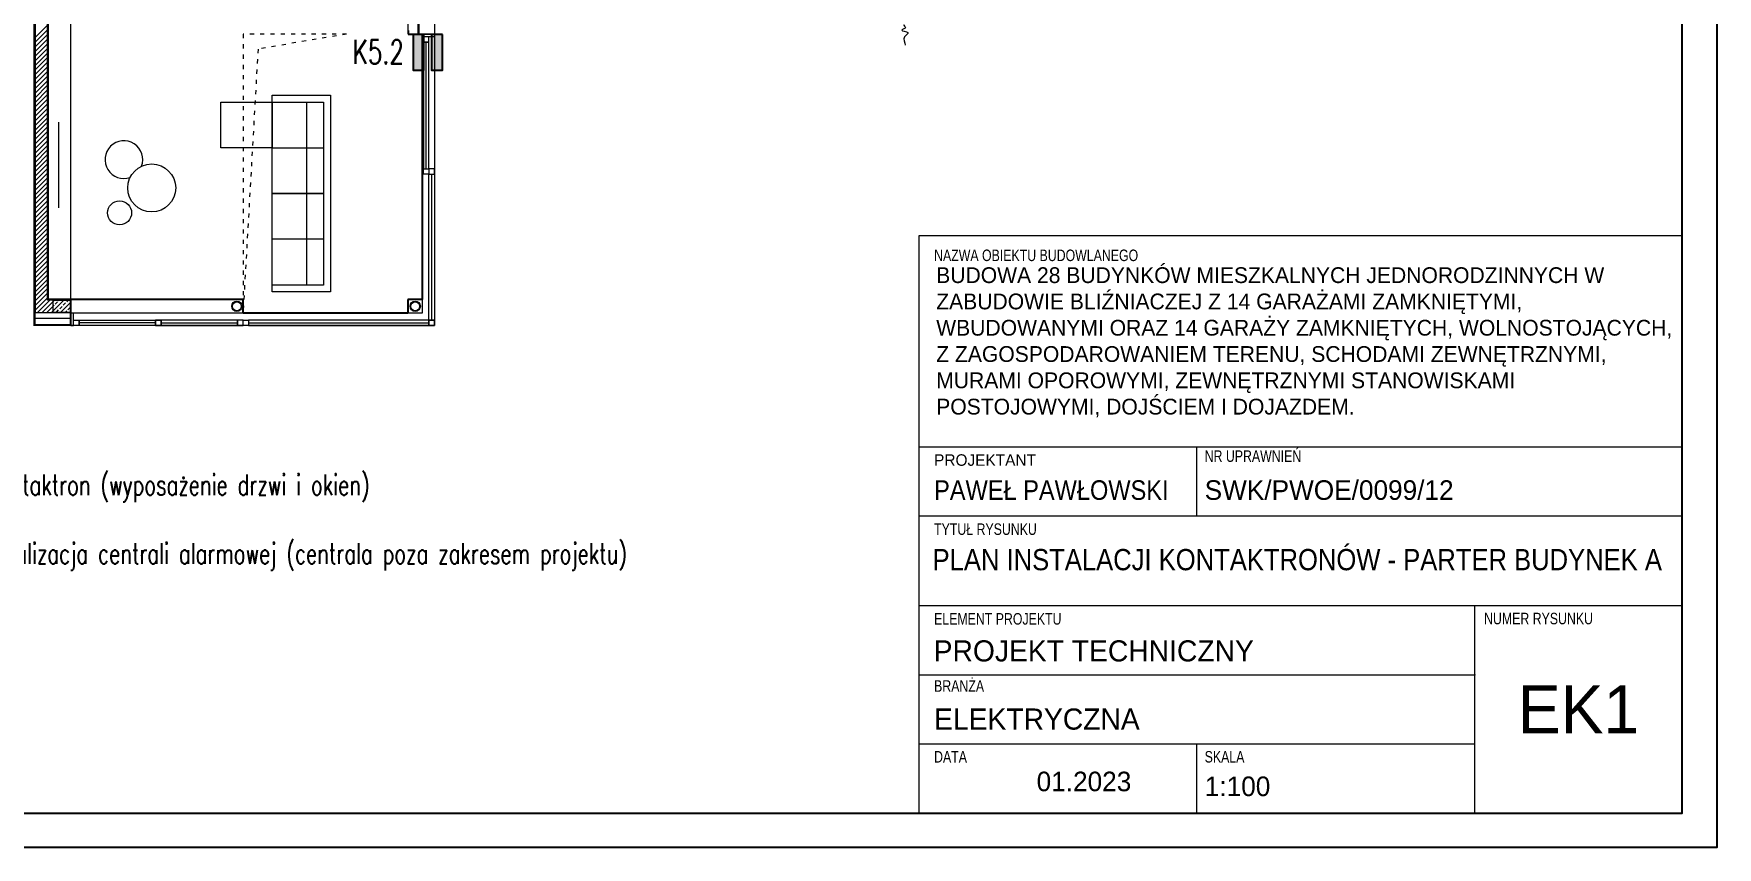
# Model space of a CAD drawing. Header units: millimetres. Extents: x 1780 to 154263, y -7240 to 17216.
# Drawn here: x 94372 to 96826, y 2310 to 3496 of the extents above; entities that cross this region are included whole.
import ezdxf

# ---------------------------------------------------------------- set-up
doc = ezdxf.new("R2010")
doc.units = ezdxf.units.MM
doc.linetypes.add('ACAD_ISO03W100', pattern=[30, 12, -18])
for name, color, linetype, lineweight in [('2d_SX_aranżacja niedrukowana', 191, 'Continuous', 5), ('2d_SX_gruba przekroje', 90, 'Continuous', 20), ('2d_SX_instalacje szkic - woda', 140, 'Continuous', 5), ('2d_SX_stolarka okienna', 5, 'Continuous', 5), ('2d_SX_szraf', 251, 'Continuous', 0), ('2d_SX_warstwy', 181, 'Continuous', 9), ('2d_SX_widok', 10, 'Continuous', 9)]:
    doc.layers.add(name, color=color, linetype=linetype, lineweight=lineweight)
doc.layers.add('2d_SX_powierzchnia', color=251, linetype='Continuous', plot=False)
doc.layers.add('2d_SX_rewizja 18 września', color=210, linetype='Continuous')
doc.layers.add('60 instalacje elektryka', color=10, linetype='Continuous')
doc.styles.add('OPIS', font='simplex.shx', dxfattribs={"width": 0.7, "height": 4})
doc.styles.add('superhelix', font='bahnschrift.ttf')
doc.linetypes.add('ZIGZAG', pattern='A,0.00254,-5.08,[131,ltypeshp.shx,S=5.08,R=0,X=-5.08,Y=0],-10.16,[131,ltypeshp.shx,S=5.08,R=180,X=5.08,Y=0],-5.08', length=20.32254)

# ---------------------------------------------------------------- blocks, each defined once
blk = doc.blocks.new('pdkld a1a2 k')
at = {"layer": '2d_SX_aranżacja niedrukowana', "color": 8}
for p, q in [((99470.1, -13124.4), (99470.1, -13530.4)), ((99503.1, -13530.4), (99503.1, -13124.4)), ((99721.6, -13309.4), (99721.6, -13242.7)), ((99721.6, -13242.7), (99796.6, -13242.7)), ((99796.6, -13519.4), (99796.6, -13232.7)), ((99796.6, -13232.7), (99881.6, -13232.7)), ((99796.6, -13242.7), (99796.6, -13309.4)), ((99796.6, -13242.7), (99846.6, -13242.7)), ((99796.6, -13376.1), (99796.6, -13242.7)), ((99796.6, -13242.7), (99871.6, -13242.7)), ((99796.6, -13509.4), (99796.6, -13242.7)), ((99796.6, -13242.7), (99871.6, -13242.7)), ((99846.6, -13242.7), (99846.6, -13509.4)), ((99871.6, -13242.7), (99871.6, -13376.1)), ((99871.6, -13242.7), (99871.6, -13509.4)), ((99881.6, -13232.7), (99881.6, -13519.4)), ((99485.1, -13271.9), (99485.1, -13396.8)), ((99796.6, -13309.4), (99721.6, -13309.4)), ((99796.6, -13376.1), (99796.6, -13309.4)), ((99796.6, -13309.4), (99871.6, -13309.4)), ((99871.6, -13309.4), (99871.6, -13376.1)), ((99871.6, -13376.1), (99796.6, -13376.1)), ((99871.6, -13376.1), (99796.6, -13376.1)), ((99796.6, -13442.7), (99796.6, -13376.1)), ((99796.6, -13376.1), (99871.6, -13376.1)), ((99871.6, -13376.1), (99871.6, -13442.7)), ((99871.6, -13442.7), (99796.6, -13442.7)), ((99871.6, -13509.4), (99796.6, -13509.4)), ((99881.6, -13519.4), (99796.6, -13519.4)), ((99470.1, -13530.4), (99503.1, -13530.4))]:
    blk.add_line(p, q, dxfattribs=at)
for centre, radius in [((99620.9, -13367.9), 35), ((99574.1, -13404.2), 17.5)]:
    blk.add_circle(centre, radius, dxfattribs=at)
blk.add_arc((99580.3, -13326.6), 27.5, 339.5637, 289.4994, dxfattribs=at)
at = {"layer": '2d_SX_gruba przekroje', "color": 8}
for p, q in [((99995.1, -13143.4), (99995.1, -13081.4)), ((99470.1, -13124.4), (99470.1, -13530.4)), ((100033.1, -13119.4), (100033.1, -13143.4)), ((100033.1, -13143.4), (99995.1, -13143.4)), ((99470.1, -13530.4), (99503.1, -13530.4)), ((99503.1, -13530.4), (99503.1, -13568.4)), ((99503.1, -13568.4), (99448.6, -13568.4))]:
    blk.add_line(p, q, dxfattribs=at)
for centre, radius in [((99745.1, -13540.4), 7.5), ((99745.1, -13540.4), 6.5), ((100005.1, -13540.4), 7.5), ((100005.1, -13540.4), 6.5)]:
    blk.add_circle(centre, radius, dxfattribs=at)
at = {"layer": '2d_SX_instalacje szkic - woda', "color": 8, "start_tangent": (-0.020138, -0.999797), "end_tangent": (0.22984, -0.973228)}
blk.add_spline([(100717.1, -13129.4), (100720.1, -13133.8), (100714.6, -13137.7), (100723.3, -13141.1), (100718.7, -13147.7), (100719.7, -13159.4)], degree=3, dxfattribs=at)
at = {"layer": '2d_SX_powierzchnia', "color": 8}
for p, q in [((99470.1, -13530.4), (99470.1, -13124.4)), ((99995.1, -13138.4), (99995.1, -13143.4)), ((99995.1, -13143.4), (100015.1, -13143.4)), ((100015.1, -13143.4), (100015.1, -13530.4)), ((99503.1, -13530.4), (99470.1, -13530.4)), ((99754.1, -13530.4), (99503.1, -13530.4)), ((99754.1, -13550.4), (99754.1, -13530.4)), ((99994.6, -13550.4), (99754.1, -13550.4)), ((100015.1, -13530.4), (99994.6, -13530.4)), ((99994.6, -13530.4), (99994.6, -13550.4))]:
    blk.add_line(p, q, dxfattribs=at)
at = {"layer": '2d_SX_stolarka okienna', "color": 8}
for p, q in [((100015.1, -13143.4), (100015.1, -13550.4)), ((100015.1, -13147.4), (100015.1, -13143.4)), ((100015.1, -13143.4), (100033.1, -13143.4)), ((100033.1, -13147.4), (100015.1, -13147.4)), ((100017.1, -13147.4), (100017.1, -13155.4)), ((100025.1, -13147.4), (100017.1, -13147.4)), ((100017.1, -13147.4), (100017.1, -13147.4)), ((100017.1, -13155.4), (100025.1, -13155.4)), ((100025.1, -13155.4), (100017.1, -13155.4)), ((100017.1, -13155.4), (100017.1, -13339.9)), ((100021.1, -13339.9), (100021.1, -13155.4)), ((100025.1, -13155.4), (100025.1, -13147.4)), ((100025.1, -13339.9), (100025.1, -13155.4)), ((100033.1, -13143.4), (100033.1, -13568.4)), ((100033.1, -13143.4), (100033.1, -13147.4)), ((100017.1, -13347.9), (100017.1, -13339.9)), ((100017.1, -13339.9), (100025.1, -13339.9)), ((100017.1, -13339.9), (100025.1, -13339.9)), ((100025.1, -13347.9), (100017.1, -13347.9)), ((100017.1, -13347.9), (100017.1, -13347.9)), ((100025.1, -13339.9), (100025.1, -13347.9)), ((100025.1, -13339.9), (100025.1, -13347.9)), ((100033.1, -13339.9), (100025.1, -13339.9)), ((100025.1, -13339.9), (100025.1, -13339.9)), ((100025.1, -13347.9), (100033.1, -13347.9)), ((100025.1, -13347.9), (100033.1, -13347.9)), ((100025.1, -13560.4), (100025.1, -13347.9)), ((100029.1, -13347.9), (100029.1, -13560.4)), ((100033.1, -13347.9), (100033.1, -13339.9)), ((100033.1, -13347.9), (100033.1, -13560.4)), ((100015.1, -13550.4), (99503.1, -13550.4)), ((99503.1, -13550.4), (99503.1, -13568.4)), ((99507.1, -13550.4), (99503.1, -13550.4)), ((99507.1, -13568.4), (99507.1, -13550.4)), ((100033.1, -13568.4), (99503.1, -13568.4)), ((99503.1, -13568.4), (99507.1, -13568.4)), ((99507.1, -13560.4), (99515.1, -13560.4)), ((99507.1, -13568.4), (99507.1, -13560.4)), ((99507.1, -13560.4), (99507.1, -13560.4)), ((99515.1, -13568.4), (99507.1, -13568.4)), ((99515.1, -13560.4), (99515.1, -13568.4)), ((99515.1, -13568.4), (99515.1, -13560.4)), ((99515.1, -13560.4), (99626.6, -13560.4)), ((99626.6, -13564.4), (99515.1, -13564.4)), ((99626.6, -13568.4), (99515.1, -13568.4)), ((99634.6, -13560.4), (99626.6, -13560.4)), ((99626.6, -13560.4), (99626.6, -13568.4)), ((99626.6, -13560.4), (99626.6, -13568.4)), ((99626.6, -13560.4), (99634.6, -13560.4)), ((99626.6, -13568.4), (99626.6, -13560.4)), ((99626.6, -13560.4), (99626.6, -13560.4)), ((99626.6, -13568.4), (99634.6, -13568.4)), ((99634.6, -13568.4), (99626.6, -13568.4)), ((99634.6, -13568.4), (99634.6, -13560.4)), ((99634.6, -13560.4), (99634.6, -13560.4)), ((99634.6, -13560.4), (99634.6, -13568.4)), ((99634.6, -13560.4), (99634.6, -13568.4)), ((99746.1, -13560.4), (99634.6, -13560.4)), ((99634.6, -13564.4), (99746.1, -13564.4)), ((99634.6, -13568.4), (99746.1, -13568.4)), ((99754.1, -13560.4), (99746.1, -13560.4)), ((99746.1, -13560.4), (99746.1, -13568.4)), ((99746.1, -13568.4), (99746.1, -13560.4)), ((99746.1, -13568.4), (99754.1, -13568.4)), ((99754.1, -13560.4), (99762.1, -13560.4)), ((99754.1, -13568.4), (99754.1, -13560.4)), ((99754.1, -13560.4), (99754.1, -13560.4)), ((99754.1, -13568.4), (99754.1, -13560.4)), ((99754.1, -13560.4), (99754.1, -13560.4)), ((99762.1, -13568.4), (99754.1, -13568.4)), ((99762.1, -13560.4), (99762.1, -13568.4)), ((99762.1, -13560.4), (99762.1, -13568.4)), ((100025.1, -13560.4), (99762.1, -13560.4)), ((99762.1, -13564.4), (100025.1, -13564.4)), ((99762.1, -13568.4), (100025.1, -13568.4)), ((100025.1, -13568.4), (100025.1, -13560.4)), ((100025.1, -13560.4), (100033.1, -13560.4)), ((100033.1, -13560.4), (100025.1, -13560.4)), ((100033.1, -13560.4), (100025.1, -13560.4)), ((100025.1, -13560.4), (100025.1, -13568.4)), ((100025.1, -13568.4), (100025.1, -13560.4)), ((100033.1, -13568.4), (100025.1, -13568.4)), ((100025.1, -13568.4), (100025.1, -13568.4)), ((100025.1, -13568.4), (100033.1, -13568.4)), ((100033.1, -13560.4), (100033.1, -13568.4)), ((100033.1, -13568.4), (100033.1, -13560.4)), ((100033.1, -13560.4), (100033.1, -13560.4))]:
    blk.add_line(p, q, dxfattribs=at)
at = {"layer": '2d_SX_szraf', "color": 8, "linetype": 'Continuous'}
for p, q in [((99451.1, -13148.7), (99469.1, -13130.7)), ((99451.1, -13155.4), (99469.1, -13137.4)), ((99451.1, -13162.1), (99469.1, -13144.1)), ((99451.1, -13168.9), (99469.1, -13150.9)), ((99451.1, -13175.6), (99469.1, -13157.6)), ((99451.1, -13182.3), (99469.1, -13164.3)), ((99451.1, -13189.1), (99469.1, -13171.1)), ((99451.1, -13195.8), (99469.1, -13177.8)), ((99451.1, -13202.5), (99469.1, -13184.5)), ((99451.1, -13209.3), (99469.1, -13191.3)), ((99451.1, -13216), (99469.1, -13198)), ((99451.1, -13222.8), (99469.1, -13204.8)), ((99451.1, -13229.5), (99469.1, -13211.5)), ((99451.1, -13236.2), (99469.1, -13218.2)), ((99451.1, -13243), (99469.1, -13225)), ((99451.1, -13249.7), (99469.1, -13231.7)), ((99451.1, -13256.4), (99469.1, -13238.4)), ((99451.1, -13263.2), (99469.1, -13245.2)), ((99451.1, -13269.9), (99469.1, -13251.9)), ((99451.1, -13276.6), (99469.1, -13258.6)), ((99451.1, -13283.4), (99469.1, -13265.4)), ((99451.1, -13290.1), (99469.1, -13272.1)), ((99451.1, -13296.8), (99469.1, -13278.8)), ((99451.1, -13303.6), (99469.1, -13285.6)), ((99451.1, -13310.3), (99469.1, -13292.3)), ((99451.1, -13317), (99469.1, -13299)), ((99451.1, -13323.8), (99469.1, -13305.8)), ((99451.1, -13330.5), (99469.1, -13312.5)), ((99451.1, -13337.3), (99469.1, -13319.3)), ((99451.1, -13344), (99469.1, -13326)), ((99451.1, -13350.7), (99469.1, -13332.7)), ((99451.1, -13357.5), (99469.1, -13339.5)), ((99451.1, -13364.2), (99469.1, -13346.2)), ((99451.1, -13370.9), (99469.1, -13352.9)), ((99451.1, -13377.7), (99469.1, -13359.7)), ((99451.1, -13384.4), (99469.1, -13366.4)), ((99451.1, -13391.1), (99469.1, -13373.1)), ((99451.1, -13397.9), (99469.1, -13379.9)), ((99451.1, -13404.6), (99469.1, -13386.6)), ((99451.1, -13411.3), (99469.1, -13393.3)), ((99451.1, -13418.1), (99469.1, -13400.1)), ((99451.1, -13424.8), (99469.1, -13406.8)), ((99451.1, -13431.5), (99469.1, -13413.5)), ((99451.1, -13438.3), (99469.1, -13420.3)), ((99451.1, -13445), (99469.1, -13427)), ((99451.1, -13451.7), (99469.1, -13433.7)), ((99451.1, -13458.5), (99469.1, -13440.5)), ((99451.1, -13465.2), (99469.1, -13447.2)), ((99451.1, -13472), (99469.1, -13454)), ((99451.1, -13478.7), (99469.1, -13460.7)), ((99451.1, -13485.4), (99469.1, -13467.4)), ((99451.1, -13492.2), (99469.1, -13474.2)), ((99451.1, -13498.9), (99469.1, -13480.9)), ((99451.1, -13505.6), (99469.1, -13487.6)), ((99451.1, -13512.4), (99469.1, -13494.4)), ((99451.1, -13519.1), (99469.1, -13501.1)), ((99451.1, -13525.8), (99469.1, -13507.8)), ((99451.1, -13532.6), (99469.1, -13514.6)), ((99451.1, -13539.3), (99469.1, -13521.3)), ((99451.1, -13546), (99469.1, -13528)), ((99454.5, -13549.4), (99472.5, -13531.4)), ((99461.2, -13549.4), (99477.1, -13533.5)), ((99467.9, -13549.4), (99477.1, -13540.2)), ((99474.7, -13549.4), (99477.1, -13547)), ((99477.1, -13533.5), (99479.2, -13531.4)), ((99477.1, -13547), (99492.7, -13531.4)), ((99477.1, -13540.2), (99478.5, -13538.8)), ((99480.2, -13537.1), (99483.5, -13533.8)), ((99481.9, -13548.9), (99485.2, -13545.6)), ((99485.2, -13532.1), (99485.9, -13531.4)), ((99486.9, -13543.9), (99490.3, -13540.5)), ((99488.1, -13549.4), (99502.1, -13535.5)), ((99492, -13538.8), (99495.3, -13535.5)), ((99494.9, -13549.4), (99497, -13547.2)), ((99497, -13533.8), (99499.4, -13531.4)), ((99498.7, -13545.6), (99502.1, -13542.2)), ((99501.6, -13549.4), (99502.1, -13548.9))]:
    blk.add_line(p, q, dxfattribs=at)
at = {"layer": '2d_SX_szraf', "color": 8, "linetype": 'ZIGZAG'}
blk.add_line((99502.1, -13558.4), (99451.1, -13558.4), dxfattribs=at)
at = {"layer": '2d_SX_warstwy', "color": 8}
for p, q in [((99449.1, -12537.4), (99449.1, -13567.4)), ((99451.1, -13567.4), (99451.1, -12537.4)), ((99451.1, -13100.4), (99451.1, -13549.4)), ((99451.1, -13126.9), (99451.1, -13549.4)), ((99469.1, -13531.4), (99469.1, -13123.4)), ((99469.1, -13531.4), (99469.1, -13126.9)), ((99451.1, -13549.4), (99477.1, -13549.4)), ((99451.1, -13549.4), (99502.1, -13549.4)), ((99451.1, -13567.4), (99451.1, -13549.4)), ((99451.1, -13549.4), (99466.1, -13549.4)), ((99466.1, -13549.4), (99477.1, -13549.4)), ((99477.1, -13531.4), (99469.1, -13531.4)), ((99477.1, -13531.4), (99469.1, -13531.4)), ((99477.1, -13549.4), (99477.1, -13531.4)), ((99477.1, -13549.4), (99477.1, -13531.4)), ((99477.1, -13531.4), (99502.1, -13531.4)), ((99477.1, -13549.4), (99477.1, -13531.4)), ((99502.1, -13549.4), (99477.1, -13549.4)), ((99502.1, -13531.4), (99502.1, -13549.4)), ((99502.1, -13549.4), (99502.1, -13567.4)), ((99449.1, -13567.4), (99451.1, -13567.4)), ((99502.1, -13567.4), (99451.1, -13567.4))]:
    blk.add_line(p, q, dxfattribs=at)
at = {"layer": '2d_SX_widok', "color": 8, "linetype": 'ACAD_ISO03W100', "ltscale": 0.5}
for p, q in [((99905.1, -13143.4), (99754.1, -13143.4)), ((99754.1, -13143.4), (99754.1, -13550.4)), ((99905.1, -13143.4), (99776, -13165.3)), ((99776, -13165.3), (99754.1, -13550.4))]:
    blk.add_line(p, q, dxfattribs=at)
blk = doc.blocks.new('kontaktron')
at = {"layer": '60 instalacje elektryka', "transparency": 33554687}
h = blk.add_hatch(color=256, dxfattribs=at)
h.dxf.hatch_style = 1
h.paths.add_polyline_path([(98382.7, -9882.7), (98405.3, -9882.7), (98405.3, -9956.7), (98382.7, -9956.7)])
h = blk.add_hatch(color=256, dxfattribs=at)
h.dxf.hatch_style = 1
h.paths.add_polyline_path([(98421.3, -9882.7), (98443.8, -9882.7), (98443.8, -9956.7), (98421.3, -9956.7)])
at = {"layer": '60 instalacje elektryka'}
for points in [[(98382.7, -9882.7), (98405.3, -9882.7), (98405.3, -9956.7), (98382.7, -9956.7)], [(98421.3, -9882.7), (98443.8, -9882.7), (98443.8, -9956.7), (98421.3, -9956.7)], [(98421.3, -9882.7), (98443.8, -9882.7), (98443.8, -9956.7), (98421.3, -9956.7)]]:
    blk.add_lwpolyline(points, close=True, dxfattribs=at)

msp = doc.modelspace()

# ---------------------------------------------------------------- linework, layer by layer
at = {"layer": '60 instalacje elektryka'}
for points in [[(96826.5, 5282.9), (92621.9, 5282.9), (92621.9, 2309.7), (96826.5, 2309.7)], [(92713.3, 2359.7), (96775.3, 2359.7), (96775.3, 5232.9), (92713.3, 5232.9)]]:
    msp.add_lwpolyline(points, close=True, dxfattribs=at)
at = {"layer": '60 instalacje elektryka', "lineweight": 30}
msp.add_lwpolyline([(94932.6, 3494.9), (94932.6, 3899.6), (95100.1, 3899.6), (95100.1, 4316.3), (95227.8, 4316.3)], dxfattribs=at)
at = {"layer": '60 instalacje elektryka', "lineweight": 20, "ltscale": 20}
msp.add_lwpolyline([(96775.3, 2359.7), (95662.6, 2359.7), (95662.6, 3201.6), (96775.3, 3201.6)], close=True, dxfattribs=at)
for points in [[(95662.6, 2893.7), (96775.3, 2893.7)], [(96067.7, 2792.9), (96067.7, 2893.7)], [(95662.6, 2792.9), (96775.3, 2792.9)], [(95662.6, 2662.1), (96775.3, 2662.1)], [(96472.9, 2359.7), (96472.9, 2662.1)], [(95662.6, 2561.3), (96472.9, 2561.3)], [(95662.6, 2460.5), (96472.9, 2460.5)], [(96067.7, 2359.7), (96067.7, 2460.5)], [(95662.6, 2359.7), (96775.3, 2359.7)]]:
    msp.add_lwpolyline(points, dxfattribs=at)
msp.add_point((96472.9, 2561.3), dxfattribs=at)

# ---------------------------------------------------------------- block references
at = {"layer": '2d_SX_rewizja 18 września'}
msp.add_blockref('pdkld a1a2 k', (-5077.2, 16639), dxfattribs=at)
at = {"layer": '2d_SX_rewizja 18 września', "xscale": -0.7, "yscale": 0.7, "zscale": 0.7}
msp.add_blockref('kontaktron', (163835.4, 10412.7), dxfattribs=at)

# ---------------------------------------------------------------- texts
at = {"layer": '60 instalacje elektryka', "lineweight": 30, "insert": (94915, 3487), "char_height": 35, "width": 78.167, "attachment_point": 3, "style": 'OPIS'}
msp.add_mtext('\\pxql;K5.2', dxfattribs=at)
at = {"layer": '60 instalacje elektryka', "lineweight": 20, "ltscale": 20, "style": 'superhelix'}
for s, insert, char_height, width, attachment_point in [('{\\W0.8;NAZWA OBIEKTU BUDOWLANEGO}', (95684.5, 3181.3), 16.8, 327.68, 1), ('BUDOWA 28 BUDYNKÓW MIESZKALNYCH JEDNORODZINNYCH W ZABUDOWIE BLIŹNIACZEJ Z 14 GARAŻAMI ZAMKNIĘTYMI, WBUDOWANYMI ORAZ 14 GARAŻY ZAMKNIĘTYCH, WOLNOSTOJĄCYCH, Z ZAGOSPODAROWANIEM TERENU, SCHODAMI ZEWNĘTRZNYMI, MURAMI OPOROWYMI, ZEWNĘTRZNYMI STANOWISKAMI POSTOJOWYMI, DOJŚCIEM I DOJAZDEM.', (95687.6, 3155.5), 23, 1081.986, 1), ('PROJEKTANT', (95684.5, 2882.8), 16.8, 141.39, 1), ('{\\W0.8;NR UPRAWNIEŃ}', (96079, 2888.5), 16.8, 155.52, 1), ('{\\W0.9;PAWEŁ PAWŁOWSKI}', (95684.5, 2844.9), 28.56, 349.244, 1), ('SWK/PWOE/0099/12', (96079, 2844.9), 28.56, 362.304, 1), ('{\\W0.8;TYTUŁ RYSUNKU}', (95684.5, 2782), 16.8, 167.68, 1), ('\\pxsm0.9;{\\W0.9;PLAN INSTALACJI KONTAKTRONÓW - PARTER BUDYNEK A}', (95682.3, 2744.7), 31, 1093.273, 1), ('{\\W0.8;ELEMENT PROJEKTU  }', (95684.5, 2651.2), 16.8, 1146.337, 1), ('{\\W0.8;NUMER RYSUNKU}', (96486.4, 2651.7), 16.8, 176, 1), ('PROJEKT TECHNICZNY', (95683.9, 2611.5), 30.8, 571.539, 1), ('{\\W0.8;BRANŻA } ', (95684.5, 2553.3), 16.8, 1146.337, 1), ('\\pxqc;EK1', (96624.1, 2510.9), 70, 122.667, 5), ('ELEKTRYCZNA', (95684.5, 2512.1), 30.8, 302.441, 1), ('{\\W0.8;DATA}', (95684.5, 2450.1), 16.8, 53.12, 1), ('{\\W0.8;SKALA}', (96079, 2450.1), 16.8, 65.28, 1), ('01.2023', (95834, 2420), 28.56, 137.088, 1), ('1:100', (96079.2, 2412.9), 28.56, 94.656, 1)]:
    msp.add_mtext(s, dxfattribs=dict(at, insert=insert, char_height=char_height, width=width, attachment_point=attachment_point))
at = {"layer": '60 instalacje elektryka', "color": 7, "lineweight": -3, "insert": (94267.4, 2853.2), "char_height": 30, "width": 1106.795, "attachment_point": 1, "style": 'OPIS'}
msp.add_mtext('\\pxsm1;{\\C256;- kontaktron (wyposażenie drzwi i okien)\\P\\P- lokalizacja centrali alarmowej (centrala poza zakresem projektu) }', dxfattribs=at)

doc.saveas('drawing.dxf')
